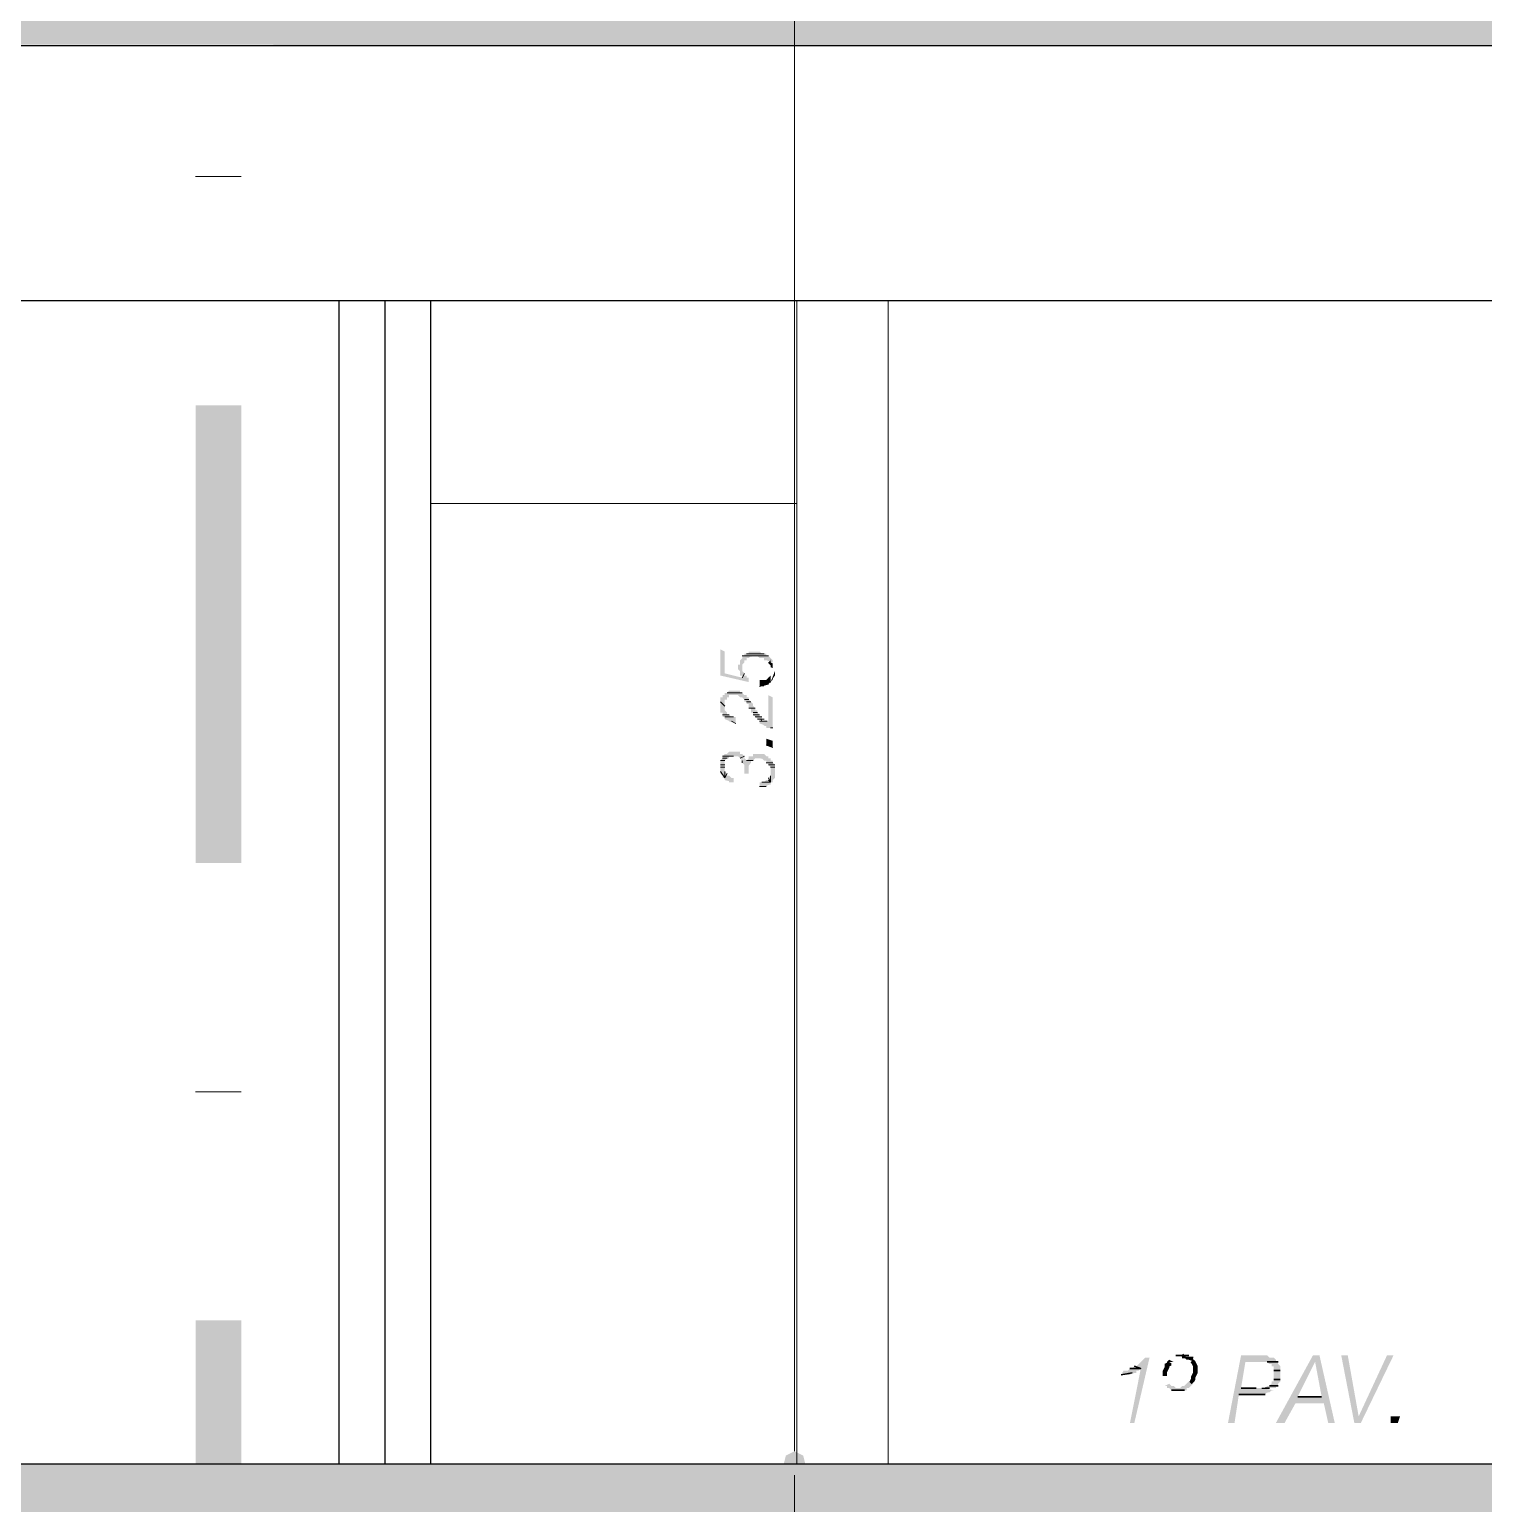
# Model space of a CAD drawing. Header units: millimetres. Extents: x 182 to 575, y -105 to 95.
# Drawn here: x 264.908 to 268.086, y 76.911 to 80.132 of the extents above; entities that cross this region are included whole.
import ezdxf

# ---------------------------------------------------------------- set-up
doc = ezdxf.new("R2010")
doc.units = ezdxf.units.MM
doc.header["$MEASUREMENT"] = 0
doc.layers.add('PDF_Geometry', color=7, linetype='Continuous')
doc.layers.add('PDF_Solid Fills', color=7, linetype='Continuous')

msp = doc.modelspace()

# ---------------------------------------------------------------- hatches: boundary and pattern name
at = {"layer": 'PDF_Solid Fills', "true_color": 0xb9b9b9, "transparency": 33554559}
h = msp.add_hatch(color=9, dxfattribs=at)
h.paths.add_polyline_path([(259.5945, 80.1015), (259.5945, 79.5396), (259.7945, 79.5396), (259.7945, 80.0967)])
h.paths.add_polyline_path([(261.6659, 80.2491), (261.6659, 82.8015), (261.5183, 82.8015), (261.5183, 80.2491), (259.5945, 80.2491), (259.5945, 80.1015), (270.3516, 80.0967), (270.3516, 79.5396), (270.504, 79.5396), (270.504, 80.2491)])
for points in [[(261.6659, 76.9967), (261.6659, 79.5396), (261.5183, 79.5396), (261.5183, 76.9967), (259.5945, 76.9967), (259.5945, 76.2872), (259.7945, 76.2872), (259.7945, 76.8491), (270.3516, 76.8491), (270.3516, 76.2872), (270.504, 76.2872), (270.504, 76.9967)], [(265.2707, 78.311), (265.3707, 78.311), (265.3707, 79.311), (265.2707, 79.311)], [(265.2707, 76.311), (265.3707, 76.311), (265.3707, 77.311), (265.2707, 77.311)]]:
    msp.add_hatch(color=9, dxfattribs=at).paths.add_polyline_path(points)
at = {"layer": 'PDF_Solid Fills', "transparency": 33554559}
h = msp.add_hatch(color=256, dxfattribs=at)
h.paths.add_polyline_path([(266.8402, 79.0351), (266.8627, 79.0351), (266.8402, 79.0351)], flags=0)
h.paths.add_polyline_path([(266.8452, 79.0376), (266.8577, 79.0376), (266.8452, 79.0376)], flags=0)
h.paths.add_polyline_path([(266.8577, 79.0376), (266.8452, 79.0376), (266.8577, 79.0376)], flags=0)
h.paths.add_polyline_path([(266.8502, 79.0376), (266.8527, 79.0376), (266.8502, 79.0376)], flags=0)
h = msp.add_hatch(color=256, dxfattribs=at)
h.paths.add_polyline_path([(266.9102, 79.0351), (266.9327, 79.0351), (266.9102, 79.0351)], flags=0)
h.paths.add_polyline_path([(266.9152, 79.0376), (266.9277, 79.0376), (266.9152, 79.0376)], flags=0)
h.paths.add_polyline_path([(266.9277, 79.0376), (266.9152, 79.0376), (266.9277, 79.0376)], flags=0)
h.paths.add_polyline_path([(266.9202, 79.0376), (266.9227, 79.0376), (266.9202, 79.0376)], flags=0)
h = msp.add_hatch(color=256, dxfattribs=at)
h.paths.add_polyline_path([(266.9302, 79.0276), (266.9377, 79.0276), (266.9302, 79.0276)], flags=0)
h.paths.add_polyline_path([(266.9377, 79.0251), (266.9327, 79.0251), (266.9377, 79.0251)], flags=0)
h.paths.add_polyline_path([(266.9327, 79.0226), (266.9377, 79.0226), (266.9327, 79.0226)], flags=0)
h = msp.add_hatch(color=256, dxfattribs=at)
h.paths.add_polyline_path([(266.9577, 79.0351), (266.9777, 79.0351), (266.9577, 79.0351)], flags=0)
h.paths.add_polyline_path([(266.9777, 79.0351), (266.9577, 79.0351), (266.9777, 79.0351)], flags=0)
h.paths.add_polyline_path([(266.9602, 79.0376), (266.9752, 79.0376), (266.9602, 79.0376)], flags=0)
h.paths.add_polyline_path([(266.9752, 79.0376), (266.9602, 79.0376), (266.9752, 79.0376)], flags=0)
h.paths.add_polyline_path([(266.9727, 79.0376), (266.9652, 79.0376), (266.9727, 79.0376)], flags=0)
h.paths.add_polyline_path([(266.9652, 79.0376), (266.9727, 79.0376), (266.9652, 79.0376)], flags=0)
h = msp.add_hatch(color=256, dxfattribs=at)
h.paths.add_polyline_path([(266.8352, 79.0201), (266.8302, 79.0201), (266.8352, 79.0201)], flags=0)
h.paths.add_polyline_path([(266.8302, 79.0201), (266.8352, 79.0201), (266.8302, 79.0201)], flags=0)
h.paths.add_polyline_path([(266.8277, 79.0126), (266.8327, 79.0126), (266.8277, 79.0126)], flags=0)
h.paths.add_polyline_path([(266.8327, 79.0126), (266.8277, 79.0126), (266.8327, 79.0126)], flags=0)
h.paths.add_polyline_path([(266.8252, 79.0076), (266.8327, 79.0076), (266.8252, 79.0076)], flags=0)
h.paths.add_polyline_path([(266.8327, 79.0051), (266.8252, 79.0051), (266.8327, 79.0051)], flags=0)
h.paths.add_polyline_path([(266.8252, 79.0001), (266.8302, 79.0001), (266.8252, 79.0001)], flags=0)
h.paths.add_polyline_path([(266.8302, 79.0001), (266.8252, 79.0001), (266.8302, 79.0001)], flags=0)
h.paths.add_polyline_path([(266.8252, 78.9976), (266.8302, 78.9976), (266.8252, 78.9976)], flags=0)
h.paths.add_polyline_path([(266.8302, 78.9976), (266.8252, 78.9976), (266.8302, 78.9976)], flags=0)
h.paths.add_polyline_path([(266.8252, 78.9926), (266.8302, 78.9926), (266.8252, 78.9926)], flags=0)
h.paths.add_polyline_path([(266.8327, 78.9901), (266.8252, 78.9901), (266.8327, 78.9901)], flags=0)
h = msp.add_hatch(color=256, dxfattribs=at)
h.paths.add_polyline_path([(266.8627, 79.0151), (266.8677, 79.0151), (266.8627, 79.0151)], flags=0)
h.paths.add_polyline_path([(266.8677, 79.0101), (266.8627, 79.0101), (266.8677, 79.0101)], flags=0)
h.paths.add_polyline_path([(266.8627, 79.0076), (266.8677, 79.0076), (266.8627, 79.0076)], flags=0)
h.paths.add_polyline_path([(266.8677, 79.0051), (266.8627, 79.0051), (266.8677, 79.0051)], flags=0)
h.paths.add_polyline_path([(266.8602, 79.0026), (266.8677, 79.0026), (266.8602, 79.0026)], flags=0)
h.paths.add_polyline_path([(266.8602, 78.9976), (266.8652, 78.9976), (266.8602, 78.9976)], flags=0)
h.paths.add_polyline_path([(266.8652, 78.9951), (266.8602, 78.9951), (266.8652, 78.9951)], flags=0)
h.paths.add_polyline_path([(266.8577, 78.9926), (266.8652, 78.9926), (266.8577, 78.9926)], flags=0)
h.paths.add_polyline_path([(266.8627, 78.9901), (266.8577, 78.9901), (266.8627, 78.9901)], flags=0)
h = msp.add_hatch(color=256, dxfattribs=at)
h.paths.add_polyline_path([(266.9052, 79.0201), (266.9002, 79.0201), (266.9052, 79.0201)], flags=0)
h.paths.add_polyline_path([(266.9002, 79.0201), (266.9052, 79.0201), (266.9002, 79.0201)], flags=0)
h.paths.add_polyline_path([(266.8977, 79.0126), (266.9027, 79.0126), (266.8977, 79.0126)], flags=0)
h.paths.add_polyline_path([(266.9027, 79.0126), (266.8977, 79.0126), (266.9027, 79.0126)], flags=0)
h.paths.add_polyline_path([(266.8952, 79.0076), (266.9027, 79.0076), (266.8952, 79.0076)], flags=0)
h.paths.add_polyline_path([(266.9027, 79.0051), (266.8952, 79.0051), (266.9027, 79.0051)], flags=0)
h.paths.add_polyline_path([(266.8952, 79.0001), (266.9002, 79.0001), (266.8952, 79.0001)], flags=0)
h.paths.add_polyline_path([(266.9002, 79.0001), (266.8952, 79.0001), (266.9002, 79.0001)], flags=0)
h.paths.add_polyline_path([(266.8952, 78.9976), (266.9002, 78.9976), (266.8952, 78.9976)], flags=0)
h.paths.add_polyline_path([(266.9002, 78.9976), (266.8952, 78.9976), (266.9002, 78.9976)], flags=0)
h.paths.add_polyline_path([(266.8952, 78.9926), (266.9002, 78.9926), (266.8952, 78.9926)], flags=0)
h.paths.add_polyline_path([(266.9027, 78.9901), (266.8952, 78.9901), (266.9027, 78.9901)], flags=0)
h = msp.add_hatch(color=256, dxfattribs=at)
h.paths.add_polyline_path([(266.9327, 79.0151), (266.9377, 79.0151), (266.9327, 79.0151)], flags=0)
h.paths.add_polyline_path([(266.9377, 79.0101), (266.9327, 79.0101), (266.9377, 79.0101)], flags=0)
h.paths.add_polyline_path([(266.9327, 79.0076), (266.9377, 79.0076), (266.9327, 79.0076)], flags=0)
h.paths.add_polyline_path([(266.9377, 79.0051), (266.9327, 79.0051), (266.9377, 79.0051)], flags=0)
h.paths.add_polyline_path([(266.9302, 79.0026), (266.9377, 79.0026), (266.9302, 79.0026)], flags=0)
h.paths.add_polyline_path([(266.9302, 78.9976), (266.9352, 78.9976), (266.9302, 78.9976)], flags=0)
h.paths.add_polyline_path([(266.9352, 78.9951), (266.9277, 78.9951), (266.9352, 78.9951)], flags=0)
h.paths.add_polyline_path([(266.9277, 78.9926), (266.9327, 78.9926), (266.9277, 78.9926)], flags=0)
h.paths.add_polyline_path([(266.9327, 78.9901), (266.9277, 78.9901), (266.9327, 78.9901)], flags=0)
h = msp.add_hatch(color=256, dxfattribs=at)
h.paths.add_polyline_path([(266.9527, 79.0201), (266.9452, 79.0201), (266.9527, 79.0201)], flags=0)
h.paths.add_polyline_path([(266.9452, 79.0201), (266.9527, 79.0201), (266.9452, 79.0201)], flags=0)
h.paths.add_polyline_path([(266.9502, 79.0151), (266.9452, 79.0151), (266.9502, 79.0151)], flags=0)
h.paths.add_polyline_path([(266.9502, 79.0126), (266.9427, 79.0126), (266.9502, 79.0126)], flags=0)
h.paths.add_polyline_path([(266.9427, 79.0076), (266.9477, 79.0076), (266.9427, 79.0076)], flags=0)
h.paths.add_polyline_path([(266.9477, 79.0051), (266.9427, 79.0051), (266.9477, 79.0051)], flags=0)
h.paths.add_polyline_path([(266.9427, 79.0001), (266.9477, 79.0001), (266.9427, 79.0001)], flags=0)
h.paths.add_polyline_path([(266.9477, 79.0001), (266.9427, 79.0001), (266.9477, 79.0001)], flags=0)
h.paths.add_polyline_path([(266.9427, 78.9976), (266.9477, 78.9976), (266.9427, 78.9976)], flags=0)
h.paths.add_polyline_path([(266.9477, 78.9976), (266.9427, 78.9976), (266.9477, 78.9976)], flags=0)
h.paths.add_polyline_path([(266.9427, 78.9926), (266.9477, 78.9926), (266.9427, 78.9926)], flags=0)
h.paths.add_polyline_path([(266.9477, 78.9901), (266.9427, 78.9901), (266.9477, 78.9901)], flags=0)
h = msp.add_hatch(color=256, dxfattribs=at)
h.paths.add_polyline_path([(266.9802, 79.0151), (266.9852, 79.0151), (266.9802, 79.0151)], flags=0)
h.paths.add_polyline_path([(266.9852, 79.0101), (266.9802, 79.0101), (266.9852, 79.0101)], flags=0)
h.paths.add_polyline_path([(266.9777, 79.0076), (266.9852, 79.0076), (266.9777, 79.0076)], flags=0)
h.paths.add_polyline_path([(266.9852, 79.0051), (266.9777, 79.0051), (266.9852, 79.0051)], flags=0)
h.paths.add_polyline_path([(266.9777, 79.0026), (266.9827, 79.0026), (266.9777, 79.0026)], flags=0)
h.paths.add_polyline_path([(266.9827, 79.0001), (266.9777, 79.0001), (266.9827, 79.0001)], flags=0)
h.paths.add_polyline_path([(266.9752, 78.9926), (266.9802, 78.9926), (266.9752, 78.9926)], flags=0)
h.paths.add_polyline_path([(266.9802, 78.9901), (266.9727, 78.9901), (266.9802, 78.9901)], flags=0)
h.paths.add_polyline_path([(266.9727, 78.9901), (266.9802, 78.9901), (266.9727, 78.9901)], flags=0)
h.paths.add_polyline_path([(266.9777, 78.9876), (266.9727, 78.9876), (266.9777, 78.9876)], flags=0)
h = msp.add_hatch(color=256, dxfattribs=at)
h.paths.add_polyline_path([(266.8352, 78.9776), (266.8502, 78.9776), (266.8352, 78.9776)], flags=0)
h.paths.add_polyline_path([(266.8402, 78.9751), (266.8452, 78.9751), (266.8402, 78.9751)], flags=0)
h.paths.add_polyline_path([(266.8452, 78.9751), (266.8402, 78.9751), (266.8452, 78.9751)], flags=0)
h = msp.add_hatch(color=256, dxfattribs=at)
h.paths.add_polyline_path([(266.9052, 78.9776), (266.9202, 78.9776), (266.9052, 78.9776)], flags=0)
h.paths.add_polyline_path([(266.9102, 78.9751), (266.9152, 78.9751), (266.9102, 78.9751)], flags=0)
h.paths.add_polyline_path([(266.9152, 78.9751), (266.9102, 78.9751), (266.9152, 78.9751)], flags=0)
h = msp.add_hatch(color=256, dxfattribs=at)
h.paths.add_polyline_path([(266.9502, 78.9851), (266.9452, 78.9851), (266.9502, 78.9851)], flags=0)
h.paths.add_polyline_path([(266.9452, 78.9826), (266.9527, 78.9826), (266.9452, 78.9826)], flags=0)
h.paths.add_polyline_path([(266.9527, 78.9826), (266.9452, 78.9826), (266.9527, 78.9826)], flags=0)
for points in [[(266.4831, 78.7615), (266.4945, 78.7634), (266.4992, 78.7634), (266.504, 78.7586), (266.5135, 78.7586), (266.5135, 78.7539), (266.5183, 78.7539), (266.5326, 78.7491), (266.5326, 78.7539), (266.5278, 78.7586), (266.5231, 78.7634), (266.5183, 78.7634), (266.5183, 78.7681), (266.5088, 78.7681), (266.504, 78.7729), (266.4802, 78.7729), (266.4802, 78.7681), (266.4707, 78.7681), (266.4707, 78.7634), (266.4659, 78.7634), (266.4659, 78.7586), (266.4612, 78.7539), (266.4612, 78.7443), (266.4564, 78.7443), (266.4564, 78.7348), (266.4612, 78.7301), (266.4612, 78.7205), (266.4659, 78.7205), (266.4659, 78.7158), (266.4278, 78.7253), (266.4278, 78.7729), (266.4183, 78.7777), (266.4183, 78.7205), (266.4802, 78.7062), (266.4802, 78.7158), (266.4754, 78.7158), (266.4754, 78.7205), (266.4707, 78.7205), (266.4707, 78.7253), (266.4659, 78.7301), (266.4659, 78.7443), (266.4707, 78.7491), (266.4707, 78.7539), (266.4754, 78.7539), (266.4754, 78.7586), (266.4802, 78.7586)], [(266.4516, 78.6158), (266.4516, 78.6301), (266.4421, 78.6301), (266.4373, 78.6348), (266.4326, 78.6348), (266.4326, 78.6396), (266.4278, 78.6443), (266.4278, 78.6681), (266.4326, 78.6681), (266.4326, 78.6729), (266.4373, 78.6729), (266.4373, 78.6777), (266.4564, 78.6777), (266.4612, 78.6729), (266.4659, 78.6729), (266.4707, 78.6681), (266.4707, 78.6634), (266.4754, 78.6634), (266.4754, 78.6586), (266.4802, 78.6586), (266.4802, 78.6491), (266.485, 78.6491), (266.485, 78.6396), (266.4897, 78.6396), (266.4897, 78.6348), (266.4992, 78.6253), (266.5088, 78.6253), (266.5088, 78.6301), (266.504, 78.6301), (266.504, 78.6348), (266.4992, 78.6396), (266.4992, 78.6443), (266.4945, 78.6443), (266.4945, 78.6491), (266.4897, 78.6539), (266.4897, 78.6586), (266.485, 78.6634), (266.4802, 78.6681), (266.4802, 78.6729), (266.4754, 78.6729), (266.4754, 78.6777), (266.4707, 78.6777), (266.4659, 78.6824), (266.4612, 78.6824), (266.4612, 78.6872), (266.4373, 78.6872), (266.4326, 78.6824), (266.4278, 78.6824), (266.4278, 78.6777), (266.4231, 78.6777), (266.4231, 78.6729), (266.4183, 78.6729), (266.4183, 78.6396), (266.4231, 78.6396), (266.4231, 78.6301), (266.4278, 78.6301), (266.4278, 78.6253), (266.4358, 78.6221), (266.4373, 78.6205)], [(266.5112, 78.6134), (266.5135, 78.611), (266.5183, 78.6098), (266.5183, 78.6062), (266.5326, 78.6062), (266.5326, 78.6729), (266.5231, 78.6777), (266.5231, 78.6205), (266.504, 78.6205), (266.504, 78.6158)], [(266.5183, 78.5681), (266.5326, 78.5634), (266.5326, 78.5777), (266.5183, 78.5824)], [(267.2945, 77.192), (267.3135, 77.192), (267.3167, 77.1951), (267.3278, 77.1967), (267.3278, 77.2015), (267.3326, 77.2015), (267.3373, 77.2062), (267.3135, 77.0872), (267.3231, 77.0872), (267.3564, 77.2301), (267.3469, 77.2301), (267.3421, 77.2253), (267.3373, 77.2205), (267.3326, 77.2158), (267.3278, 77.211), (267.3231, 77.211), (267.3183, 77.2062), (267.3135, 77.2062), (267.3088, 77.2015), (267.2993, 77.2015)], [(267.4088, 77.2205), (267.3993, 77.2253), (267.3945, 77.2205), (267.3945, 77.2158), (267.404, 77.2205)], [(267.4516, 77.2301), (267.4326, 77.2301), (267.4373, 77.2253), (267.4421, 77.2253), (267.4564, 77.2205), (267.4516, 77.2253)], [(267.8754, 77.2348), (267.8135, 77.1015), (267.7897, 77.2348), (267.7754, 77.2348), (267.804, 77.0872), (267.8183, 77.0872), (267.8897, 77.2348)], [(267.404, 77.1586), (267.4373, 77.1586), (267.4373, 77.1634), (267.4421, 77.1634), (267.4469, 77.1681), (267.4516, 77.1729), (267.4421, 77.1777), (267.4373, 77.1729), (267.4326, 77.1681), (267.4278, 77.1681), (267.4231, 77.1634), (267.4135, 77.1634), (267.4088, 77.1681), (267.404, 77.1681), (267.3993, 77.1729), (267.3897, 77.1681), (267.3945, 77.1681), (267.3945, 77.1634), (267.3993, 77.1634)], [(267.885, 77.1015), (267.885, 77.0872), (267.8993, 77.0872), (267.904, 77.1015)], [(266.5612, 76.9824), (266.5802, 76.9729), (266.5993, 76.9824), (266.604, 76.9967), (266.5993, 77.0158), (266.5802, 77.0253), (266.5612, 77.0158), (266.5564, 76.9967)]]:
    msp.add_hatch(color=256, dxfattribs=at).paths.add_polyline_path(points)
h = msp.add_hatch(color=256, dxfattribs=at)
h.paths.add_polyline_path([(266.4612, 78.7301), (266.4612, 78.7491), (266.4612, 78.7301)], flags=0)
h.paths.add_polyline_path([(266.4612, 78.7539), (266.4612, 78.7253), (266.4612, 78.7539)], flags=0)
h.paths.add_polyline_path([(266.4659, 78.7586), (266.4659, 78.7205), (266.4659, 78.7586)], flags=0)
h = msp.add_hatch(color=256, dxfattribs=at)
h.paths.add_polyline_path([(266.5278, 78.7062), (266.5326, 78.711), (266.5326, 78.7134), (266.5373, 78.7205), (266.5373, 78.7301)])
h.paths.add_polyline_path([(266.504, 78.6967), (266.5135, 78.6967), (266.5135, 78.6991), (266.5231, 78.7015), (266.5278, 78.7062), (266.5278, 78.7205), (266.5231, 78.7158), (266.5183, 78.711), (266.504, 78.711)])
h = msp.add_hatch(color=256, dxfattribs=at)
h.paths.add_polyline_path([(266.4469, 78.4872), (266.4469, 78.4967), (266.4421, 78.4967), (266.4373, 78.5015), (266.4326, 78.5015), (266.4326, 78.5062), (266.4278, 78.511), (266.4278, 78.5348), (266.4326, 78.5396), (266.4373, 78.5396), (266.4373, 78.5431), (266.4421, 78.5443), (266.4564, 78.5443), (266.4612, 78.5396), (266.4659, 78.5348), (266.4707, 78.5443), (266.4659, 78.5491), (266.4612, 78.5491), (266.4612, 78.5539), (266.4373, 78.5539), (266.4326, 78.5491), (266.4278, 78.5491), (266.4231, 78.5443), (266.4231, 78.5396), (266.4183, 78.5348), (266.4183, 78.5062), (266.4231, 78.5015), (266.4231, 78.4967), (266.4278, 78.4967), (266.4278, 78.492), (266.4373, 78.4896), (266.4373, 78.4872)])
h.paths.add_polyline_path([(266.4707, 78.5253), (266.4707, 78.5062), (266.4802, 78.5062), (266.4802, 78.5237), (266.485, 78.5301), (266.485, 78.5348), (266.4897, 78.5348), (266.4945, 78.5396), (266.504, 78.5396), (266.51, 78.5384), (266.5135, 78.5348), (266.5183, 78.5348), (266.5183, 78.5301), (266.5231, 78.5301), (266.5231, 78.5253), (266.5278, 78.5205), (266.5278, 78.5015), (266.5231, 78.4967), (266.5231, 78.492), (266.5183, 78.492), (266.5135, 78.4872), (266.504, 78.4872), (266.504, 78.4777), (266.5183, 78.4777), (266.5219, 78.4812), (266.5278, 78.4824), (266.5278, 78.4872), (266.5326, 78.4872), (266.5326, 78.492), (266.5373, 78.4967), (266.5373, 78.5253), (266.5326, 78.5301), (266.5326, 78.5348), (266.5278, 78.5348), (266.5278, 78.5396), (266.5231, 78.5396), (266.5231, 78.5443), (266.5183, 78.5443), (266.5135, 78.5491), (266.4897, 78.5491), (266.4897, 78.5443), (266.4802, 78.5443), (266.4802, 78.5396), (266.4754, 78.5348), (266.4707, 78.5396), (266.4707, 78.5443), (266.4659, 78.5301)])
h = msp.add_hatch(color=256, dxfattribs=at)
h.paths.add_polyline_path([(266.7252, 77.9776), (266.7227, 77.9776), (266.7252, 77.9776)], flags=0)
h.paths.add_polyline_path([(266.7227, 77.9776), (266.7252, 77.9776), (266.7227, 77.9776)], flags=0)
h.paths.add_polyline_path([(266.7252, 77.9776), (266.7227, 77.9776), (266.7252, 77.9776)], flags=0)
h.paths.add_polyline_path([(266.7227, 77.9776), (266.7252, 77.9776), (266.7227, 77.9776)], flags=0)
h.paths.add_polyline_path([(266.7252, 77.9751), (266.7227, 77.9751), (266.7252, 77.9751)], flags=0)
h.paths.add_polyline_path([(266.7227, 77.9751), (266.7252, 77.9751), (266.7227, 77.9751)], flags=0)
h.paths.add_polyline_path([(266.7252, 77.9751), (266.7227, 77.9751), (266.7252, 77.9751)], flags=0)
h.paths.add_polyline_path([(266.7227, 77.9751), (266.7252, 77.9751), (266.7227, 77.9751)], flags=0)
h.paths.add_polyline_path([(266.7252, 77.9751), (266.7227, 77.9751), (266.7252, 77.9751)], flags=0)
h.paths.add_polyline_path([(266.7227, 77.9751), (266.7252, 77.9751), (266.7227, 77.9751)], flags=0)
h.paths.add_polyline_path([(266.7252, 77.9726), (266.7227, 77.9726), (266.7252, 77.9726)], flags=0)
h.paths.add_polyline_path([(266.7227, 77.9726), (266.7252, 77.9726), (266.7227, 77.9726)], flags=0)
h.paths.add_polyline_path([(266.7252, 77.9726), (266.7227, 77.9726), (266.7252, 77.9726)], flags=0)
h = msp.add_hatch(color=256, dxfattribs=at)
h.paths.add_polyline_path([(266.7277, 77.9826), (266.7302, 77.9826), (266.7277, 77.9826)], flags=0)
h.paths.add_polyline_path([(266.7302, 77.9826), (266.7277, 77.9826), (266.7302, 77.9826)], flags=0)
h.paths.add_polyline_path([(266.7277, 77.9826), (266.7302, 77.9826), (266.7277, 77.9826)], flags=0)
h.paths.add_polyline_path([(266.7302, 77.9826), (266.7277, 77.9826), (266.7302, 77.9826)], flags=0)
h.paths.add_polyline_path([(266.7252, 77.9801), (266.7327, 77.9801), (266.7252, 77.9801)], flags=0)
h.paths.add_polyline_path([(266.7327, 77.9801), (266.7252, 77.9801), (266.7327, 77.9801)], flags=0)
h.paths.add_polyline_path([(266.7252, 77.9801), (266.7327, 77.9801), (266.7252, 77.9801)], flags=0)
h.paths.add_polyline_path([(266.7327, 77.9801), (266.7252, 77.9801), (266.7327, 77.9801)], flags=0)
h = msp.add_hatch(color=256, dxfattribs=at)
h.paths.add_polyline_path([(266.7277, 77.9726), (266.7252, 77.9726), (266.7277, 77.9726)], flags=0)
h.paths.add_polyline_path([(266.7252, 77.9726), (266.7277, 77.9726), (266.7252, 77.9726)], flags=0)
h.paths.add_polyline_path([(266.7277, 77.9726), (266.7252, 77.9726), (266.7277, 77.9726)], flags=0)
h = msp.add_hatch(color=256, dxfattribs=at)
h.paths.add_polyline_path([(266.7252, 77.9701), (266.7327, 77.9701), (266.7252, 77.9701)], flags=0)
h.paths.add_polyline_path([(266.7327, 77.9701), (266.7252, 77.9701), (266.7327, 77.9701)], flags=0)
h.paths.add_polyline_path([(266.7252, 77.9701), (266.7327, 77.9701), (266.7252, 77.9701)], flags=0)
h = msp.add_hatch(color=256, dxfattribs=at)
h.paths.add_polyline_path([(266.7302, 77.9726), (266.7327, 77.9726), (266.7302, 77.9726)], flags=0)
h.paths.add_polyline_path([(266.7327, 77.9726), (266.7302, 77.9726), (266.7327, 77.9726)], flags=0)
h.paths.add_polyline_path([(266.7327, 77.9726), (266.7327, 77.9726), (266.7327, 77.9726)], flags=0)
h.paths.add_polyline_path([(266.7327, 77.9726), (266.7352, 77.9726), (266.7327, 77.9726)], flags=0)
h.paths.add_polyline_path([(266.7352, 77.9726), (266.7327, 77.9726), (266.7352, 77.9726)], flags=0)
h.paths.add_polyline_path([(266.7327, 77.9751), (266.7352, 77.9751), (266.7327, 77.9751)], flags=0)
h.paths.add_polyline_path([(266.7352, 77.9751), (266.7327, 77.9751), (266.7352, 77.9751)], flags=0)
h.paths.add_polyline_path([(266.7327, 77.9751), (266.7352, 77.9751), (266.7327, 77.9751)], flags=0)
h = msp.add_hatch(color=256, dxfattribs=at)
h.paths.add_polyline_path([(266.7327, 77.9776), (266.7352, 77.9776), (266.7327, 77.9776)], flags=0)
h.paths.add_polyline_path([(266.7352, 77.9776), (266.7327, 77.9776), (266.7352, 77.9776)], flags=0)
h.paths.add_polyline_path([(266.7327, 77.9776), (266.7352, 77.9776), (266.7327, 77.9776)], flags=0)
h.paths.add_polyline_path([(266.7352, 77.9776), (266.7327, 77.9776), (266.7352, 77.9776)], flags=0)
h.paths.add_polyline_path([(266.7327, 77.9776), (266.7352, 77.9776), (266.7327, 77.9776)], flags=0)
h = msp.add_hatch(color=256, dxfattribs=at)
h.paths.add_polyline_path([(266.7402, 77.9651), (266.7377, 77.9651), (266.7402, 77.9651)], flags=0)
h.paths.add_polyline_path([(266.7377, 77.9651), (266.7402, 77.9651), (266.7377, 77.9651)], flags=0)
h.paths.add_polyline_path([(266.7402, 77.9651), (266.7377, 77.9651), (266.7402, 77.9651)], flags=0)
h.paths.add_polyline_path([(266.7377, 77.9651), (266.7402, 77.9651), (266.7377, 77.9651)], flags=0)
h.paths.add_polyline_path([(266.7402, 77.9651), (266.7377, 77.9651), (266.7402, 77.9651)], flags=0)
h = msp.add_hatch(color=256, dxfattribs=at)
h.paths.add_polyline_path([(266.7377, 77.9626), (266.7402, 77.9626), (266.7377, 77.9626)], flags=0)
h.paths.add_polyline_path([(266.7402, 77.9626), (266.7377, 77.9626), (266.7402, 77.9626)], flags=0)
h.paths.add_polyline_path([(266.7377, 77.9601), (266.7402, 77.9601), (266.7377, 77.9601)], flags=0)
h.paths.add_polyline_path([(266.7402, 77.9601), (266.7377, 77.9601), (266.7402, 77.9601)], flags=0)
h = msp.add_hatch(color=256, dxfattribs=at)
h.paths.add_polyline_path([(266.7427, 77.9701), (266.7452, 77.9701), (266.7427, 77.9701)], flags=0)
h.paths.add_polyline_path([(266.7452, 77.9701), (266.7427, 77.9701), (266.7452, 77.9701)], flags=0)
h.paths.add_polyline_path([(266.7427, 77.9701), (266.7452, 77.9701), (266.7427, 77.9701)], flags=0)
h.paths.add_polyline_path([(266.7452, 77.9676), (266.7402, 77.9676), (266.7452, 77.9676)], flags=0)
h.paths.add_polyline_path([(266.7402, 77.9676), (266.7452, 77.9676), (266.7402, 77.9676)], flags=0)
h.paths.add_polyline_path([(266.7402, 77.9676), (266.7477, 77.9676), (266.7402, 77.9676)], flags=0)
h.paths.add_polyline_path([(266.7477, 77.9676), (266.7402, 77.9676), (266.7477, 77.9676)], flags=0)
h = msp.add_hatch(color=256, dxfattribs=at)
h.paths.add_polyline_path([(266.7477, 77.9651), (266.7502, 77.9651), (266.7477, 77.9651)], flags=0)
h.paths.add_polyline_path([(266.7502, 77.9651), (266.7477, 77.9651), (266.7502, 77.9651)], flags=0)
h.paths.add_polyline_path([(266.7477, 77.9651), (266.7502, 77.9651), (266.7477, 77.9651)], flags=0)
h.paths.add_polyline_path([(266.7502, 77.9651), (266.7477, 77.9651), (266.7502, 77.9651)], flags=0)
h.paths.add_polyline_path([(266.7477, 77.9651), (266.7502, 77.9651), (266.7477, 77.9651)], flags=0)
h = msp.add_hatch(color=256, dxfattribs=at)
h.paths.add_polyline_path([(266.7477, 77.9626), (266.7502, 77.9626), (266.7477, 77.9626)], flags=0)
h.paths.add_polyline_path([(266.7502, 77.9626), (266.7477, 77.9626), (266.7502, 77.9626)], flags=0)
h.paths.add_polyline_path([(266.7477, 77.9626), (266.7502, 77.9626), (266.7477, 77.9626)], flags=0)
h = msp.add_hatch(color=256, dxfattribs=at)
h.paths.add_polyline_path([(266.7402, 77.9576), (266.7477, 77.9576), (266.7402, 77.9576)], flags=0)
h.paths.add_polyline_path([(266.7477, 77.9576), (266.7402, 77.9576), (266.7477, 77.9576)], flags=0)
h.paths.add_polyline_path([(266.7402, 77.9576), (266.7477, 77.9576), (266.7402, 77.9576)], flags=0)
h.paths.add_polyline_path([(266.7477, 77.9576), (266.7402, 77.9576), (266.7477, 77.9576)], flags=0)
h.paths.add_polyline_path([(266.7402, 77.9576), (266.7477, 77.9576), (266.7402, 77.9576)], flags=0)
h = msp.add_hatch(color=256, dxfattribs=at)
h.paths.add_polyline_path([(265.2577, 77.7401), (265.2427, 77.7401), (265.2577, 77.7401)], flags=0)
h.paths.add_polyline_path([(265.2427, 77.7401), (265.2577, 77.7401), (265.2427, 77.7401)], flags=0)
h.paths.add_polyline_path([(265.2577, 77.7401), (265.2427, 77.7401), (265.2577, 77.7401)], flags=0)
h.paths.add_polyline_path([(265.2427, 77.7401), (265.2577, 77.7401), (265.2427, 77.7401)], flags=0)
h = msp.add_hatch(color=256, dxfattribs=at)
h.paths.add_polyline_path([(265.2452, 77.7101), (265.2427, 77.7101), (265.2452, 77.7101)], flags=0)
h.paths.add_polyline_path([(265.2427, 77.7101), (265.2452, 77.7101), (265.2427, 77.7101)], flags=0)
h.paths.add_polyline_path([(265.2452, 77.7101), (265.2427, 77.7101), (265.2452, 77.7101)], flags=0)
h = msp.add_hatch(color=256, dxfattribs=at)
h.paths.add_polyline_path([(265.2452, 77.7276), (265.2527, 77.7276), (265.2452, 77.7276)], flags=0)
h.paths.add_polyline_path([(265.2527, 77.7276), (265.2452, 77.7276), (265.2527, 77.7276)], flags=0)
h.paths.add_polyline_path([(265.2452, 77.7276), (265.2527, 77.7276), (265.2452, 77.7276)], flags=0)
h.paths.add_polyline_path([(265.2527, 77.7276), (265.2452, 77.7276), (265.2527, 77.7276)], flags=0)
h = msp.add_hatch(color=256, dxfattribs=at)
h.paths.add_polyline_path([(265.2502, 77.7076), (265.2452, 77.7076), (265.2502, 77.7076)], flags=0)
h.paths.add_polyline_path([(265.2452, 77.7076), (265.2502, 77.7076), (265.2452, 77.7076)], flags=0)
h.paths.add_polyline_path([(265.2502, 77.7076), (265.2452, 77.7076), (265.2502, 77.7076)], flags=0)
h = msp.add_hatch(color=256, dxfattribs=at)
h.paths.add_polyline_path([(265.2477, 77.7251), (265.2652, 77.7251), (265.2477, 77.7251)], flags=0)
h.paths.add_polyline_path([(265.2652, 77.7251), (265.2477, 77.7251), (265.2652, 77.7251)], flags=0)
h.paths.add_polyline_path([(265.2477, 77.7251), (265.2652, 77.7251), (265.2477, 77.7251)], flags=0)
h = msp.add_hatch(color=256, dxfattribs=at)
h.paths.add_polyline_path([(265.2527, 77.7251), (265.2627, 77.7251), (265.2527, 77.7251)], flags=0)
h.paths.add_polyline_path([(265.2527, 77.7251), (265.2602, 77.7251), (265.2527, 77.7251)], flags=0)
h.paths.add_polyline_path([(265.2602, 77.7251), (265.2527, 77.7251), (265.2602, 77.7251)], flags=0)
h.paths.add_polyline_path([(265.2527, 77.7251), (265.2602, 77.7251), (265.2527, 77.7251)], flags=0)
h.paths.add_polyline_path([(265.2602, 77.7251), (265.2527, 77.7251), (265.2602, 77.7251)], flags=0)
h = msp.add_hatch(color=256, dxfattribs=at)
h.paths.add_polyline_path([(265.2627, 77.7201), (265.2527, 77.7201), (265.2627, 77.7201)], flags=0)
h.paths.add_polyline_path([(265.2527, 77.7201), (265.2627, 77.7201), (265.2527, 77.7201)], flags=0)
h.paths.add_polyline_path([(265.2627, 77.7201), (265.2527, 77.7201), (265.2627, 77.7201)], flags=0)
h.paths.add_polyline_path([(265.2527, 77.7201), (265.2627, 77.7201), (265.2527, 77.7201)], flags=0)
h = msp.add_hatch(color=256, dxfattribs=at)
h.paths.add_polyline_path([(265.2552, 77.7226), (265.2602, 77.7226), (265.2552, 77.7226)], flags=0)
h.paths.add_polyline_path([(265.2577, 77.7226), (265.2577, 77.7226), (265.2577, 77.7226)], flags=0)
h.paths.add_polyline_path([(265.2577, 77.7226), (265.2577, 77.7226), (265.2577, 77.7226)], flags=0)
h = msp.add_hatch(color=256, dxfattribs=at)
h.paths.add_polyline_path([(265.2577, 77.7201), (265.2577, 77.7201), (265.2577, 77.7201)], flags=0)
h.paths.add_polyline_path([(265.2577, 77.7201), (265.2552, 77.7201), (265.2577, 77.7201)], flags=0)
h.paths.add_polyline_path([(265.2552, 77.7201), (265.2577, 77.7201), (265.2552, 77.7201)], flags=0)
h.paths.add_polyline_path([(265.2552, 77.7201), (265.2602, 77.7201), (265.2552, 77.7201)], flags=0)
h.paths.add_polyline_path([(265.2602, 77.7201), (265.2552, 77.7201), (265.2602, 77.7201)], flags=0)
h = msp.add_hatch(color=256, dxfattribs=at)
h.paths.add_polyline_path([(265.2552, 77.7051), (265.2602, 77.7051), (265.2552, 77.7051)], flags=0)
h.paths.add_polyline_path([(265.2577, 77.7051), (265.2577, 77.7051), (265.2577, 77.7051)], flags=0)
h.paths.add_polyline_path([(265.2577, 77.7051), (265.2577, 77.7051), (265.2577, 77.7051)], flags=0)
h = msp.add_hatch(color=256, dxfattribs=at)
h.paths.add_polyline_path([(265.2652, 77.7301), (265.2677, 77.7301), (265.2652, 77.7301)], flags=0)
h.paths.add_polyline_path([(265.2677, 77.7301), (265.2652, 77.7301), (265.2677, 77.7301)], flags=0)
h.paths.add_polyline_path([(265.2652, 77.7301), (265.2677, 77.7301), (265.2652, 77.7301)], flags=0)
h = msp.add_hatch(color=256, dxfattribs=at)
h.paths.add_polyline_path([(267.7326, 77.1443), (267.6802, 77.1443), (267.7183, 77.2205)])
h.paths.add_polyline_path([(267.7612, 77.0872), (267.7278, 77.2348), (267.7135, 77.2348), (267.6326, 77.0872), (267.6516, 77.0872), (267.6754, 77.1301), (267.7373, 77.1301), (267.7469, 77.0872)], flags=0)
h.paths.add_polyline_path([(267.5516, 77.1491), (267.6088, 77.1491), (267.6132, 77.1535), (267.6183, 77.1539), (267.6224, 77.1579), (267.6278, 77.1586), (267.5993, 77.1634), (267.5564, 77.1634), (267.5659, 77.2205), (267.6135, 77.2205), (267.6183, 77.2158), (267.6231, 77.2158), (267.6231, 77.211), (267.6278, 77.211), (267.6278, 77.1777), (267.6231, 77.1777), (267.6231, 77.1729), (267.6183, 77.1681), (267.6135, 77.1681), (267.6088, 77.1634), (267.6326, 77.1634), (267.6326, 77.1681), (267.6373, 77.1681), (267.6373, 77.1729), (267.6421, 77.1777), (267.6421, 77.211), (267.6373, 77.2158), (267.6373, 77.2205), (267.6326, 77.2205), (267.6326, 77.2253), (267.6278, 77.2301), (267.6183, 77.2301), (267.6135, 77.2348), (267.5564, 77.2348), (267.5278, 77.0872), (267.5421, 77.0872)])
h = msp.add_hatch(color=256, dxfattribs=at)
h.paths.add_polyline_path([(267.4373, 77.1729), (267.4516, 77.1729), (267.4373, 77.1729)], flags=0)
h.paths.add_polyline_path([(267.4469, 77.1681), (267.4326, 77.1681), (267.4469, 77.1681)], flags=0)
h.paths.add_polyline_path([(267.4278, 77.1681), (267.4421, 77.1634), (267.4278, 77.1681)], flags=0)

# ---------------------------------------------------------------- linework, layer by layer
at = {"layer": 'PDF_Geometry', "lineweight": 13}
for points in [[(266.5802, 77.0253), (266.5802, 77.0491), (266.5802, 80.1967), (266.5802, 80.2253)], [(266.585, 79.5396), (266.585, 76.9967), (266.585, 79.5396)], [(266.785, 76.9967), (266.785, 79.5396)], [(266.585, 79.0967), (265.785, 79.0967)], [(266.5135, 78.7681), (266.4754, 78.7681), (266.5135, 78.7681)], [(266.4659, 78.7634), (266.5231, 78.7634), (266.4659, 78.7634)], [(266.5231, 78.7158), (266.5278, 78.7062), (266.5231, 78.7158)], [(266.4659, 78.6824), (266.4326, 78.6824), (266.4659, 78.6824)], [(266.4707, 78.6681), (266.4802, 78.6681), (266.4707, 78.6681)], [(266.485, 78.6634), (266.4754, 78.6634), (266.485, 78.6634)], [(266.4945, 78.6491), (266.4802, 78.6491), (266.4945, 78.6491)], [(266.4897, 78.6396), (266.4992, 78.6396), (266.4897, 78.6396)], [(266.4373, 78.6348), (266.4231, 78.6348), (266.4373, 78.6348)], [(266.4278, 78.6301), (266.4469, 78.6301), (266.4278, 78.6301)], [(266.504, 78.6348), (266.4897, 78.6348), (266.504, 78.6348)], [(266.4945, 78.6301), (266.5088, 78.6301), (266.4945, 78.6301)], [(266.4992, 78.6253), (266.5135, 78.6253), (266.4992, 78.6253)], [(266.504, 78.6205), (266.5183, 78.6205), (266.504, 78.6205)], [(266.5207, 78.6205), (266.5088, 78.6205), (266.5064, 78.6253), (266.5088, 78.6253)], [(266.4469, 78.5443), (266.4231, 78.5443), (266.4469, 78.5443)], [(266.4231, 78.5443), (266.4469, 78.5443), (266.4231, 78.5443)], [(266.4231, 78.5396), (266.4326, 78.5396), (266.4231, 78.5396)], [(266.4326, 78.5396), (266.4231, 78.5396), (266.4326, 78.5396)], [(266.4612, 78.5396), (266.4707, 78.5443), (266.4612, 78.5396)], [(266.5326, 78.5634), (266.5183, 78.5681), (266.5326, 78.5634)], [(266.4183, 78.5348), (266.4278, 78.5348), (266.4183, 78.5348)], [(266.4278, 78.5348), (266.4183, 78.5348), (266.4278, 78.5348)], [(266.4278, 78.5253), (266.4183, 78.5253), (266.4278, 78.5253)], [(266.4183, 78.5205), (266.4278, 78.5205), (266.4183, 78.5205)], [(266.4659, 78.5348), (266.4659, 78.5348), (266.4659, 78.5301)], [(266.5231, 78.5253), (266.5373, 78.5253), (266.5231, 78.5253)], [(266.5373, 78.5205), (266.5278, 78.5205), (266.5373, 78.5205)], [(266.5278, 78.4872), (266.5088, 78.4872), (266.5278, 78.4872)], [(266.5088, 78.4872), (266.5278, 78.4872), (266.5088, 78.4872)], [(266.5802, 73.7729), (266.5802, 73.7967), (266.5802, 76.9491), (266.5802, 76.9729)]]:
    msp.add_lwpolyline(points, dxfattribs=at)
at = {"layer": 'PDF_Geometry', "lineweight": 25}
for points in [[(270.3516, 80.0967), (259.7945, 80.0967), (259.7945, 79.5396)], [(270.504, 79.5396), (259.5945, 79.5396)], [(270.504, 76.9967), (261.6659, 76.9967), (261.6659, 79.5396)], [(265.585, 76.9967), (265.585, 79.5396)], [(265.685, 76.9967), (265.685, 79.5396)], [(265.785, 76.9967), (265.785, 79.5396)], [(267.3993, 77.2253), (267.3993, 77.2253), (267.3993, 77.2253)], [(267.4421, 77.2348), (267.4135, 77.2348), (267.4421, 77.2348)], [(267.4302, 77.2372), (267.4278, 77.2348), (267.4278, 77.2348), (267.4278, 77.2348), (267.4278, 77.2324), (267.4492, 77.2301)], [(267.4516, 77.2301), (267.4278, 77.2301), (267.4516, 77.2301)], [(267.4278, 77.2301), (267.4516, 77.2301), (267.4278, 77.2301)], [(267.6135, 77.2205), (267.6373, 77.2205), (267.6135, 77.2205)], [(267.3135, 77.2062), (267.3373, 77.2062), (267.3135, 77.2062)], [(267.6421, 77.2015), (267.6278, 77.2015), (267.6421, 77.2015)], [(267.404, 77.1586), (267.4326, 77.1586), (267.404, 77.1586)], [(267.5564, 77.1634), (267.5897, 77.1634), (267.5564, 77.1634)], [(267.6016, 77.1634), (267.6183, 77.1634), (267.6088, 77.1634)], [(267.6183, 77.1681), (267.6373, 77.1681), (267.6183, 77.1681)], [(267.6421, 77.1824), (267.6278, 77.1824), (267.6421, 77.1824)], [(267.6802, 77.1443), (267.7326, 77.1443), (267.6802, 77.1443)], [(267.885, 77.0872), (267.885, 77.1015), (267.885, 77.0872)]]:
    msp.add_lwpolyline(points, dxfattribs=at)
at = {"layer": 'PDF_Geometry', "color": 9, "lineweight": 0, "true_color": 0xb9b9b9}
for points in [[(265.2707, 79.811), (265.3707, 79.811)], [(265.2707, 77.811), (265.3707, 77.811)]]:
    msp.add_lwpolyline(points, dxfattribs=at)
at = {"layer": 'PDF_Geometry', "lineweight": 13}
msp.add_lwpolyline([(266.5254, 78.7515, 0.00952, 0.00952, 0), (266.5278, 78.7491, 0, 0, 0), (266.5278, 78.7443, 0.00952, 0.00952, 0), (266.5326, 78.742, 0, 0, 0), (266.5326, 78.7372, 0, 0, 0), (266.5326, 78.7324, 0, 0, 0), (266.5326, 78.7181, 0, 0, 0)], format="xyseb", dxfattribs=at)
for points in [[(266.4707, 78.7253), (266.4659, 78.7158), (266.4707, 78.7253)], [(266.5278, 78.7062), (266.504, 78.6967), (266.5278, 78.7062)], [(266.5231, 78.7015), (266.504, 78.6967), (266.5231, 78.7015)], [(266.4183, 78.6634), (266.4278, 78.6539), (266.4183, 78.6634)], [(266.4421, 78.6205), (266.4516, 78.6158), (266.4421, 78.6205)], [(266.5278, 78.6062), (266.5326, 78.6062), (266.5278, 78.6062)], [(266.4183, 78.511), (266.4278, 78.4967), (266.4183, 78.511)], [(266.4278, 78.511), (266.4278, 78.4967), (266.4278, 78.511)], [(266.485, 78.5348), (266.4754, 78.5348), (266.485, 78.5348)], [(266.4754, 78.5348), (266.4897, 78.5348), (266.4754, 78.5348)], [(266.5326, 78.5301), (266.5183, 78.5301), (266.5326, 78.5301)], [(266.4326, 78.5062), (266.4278, 78.4967), (266.4326, 78.5062)], [(266.5135, 78.4777), (266.504, 78.4777), (266.5135, 78.4777)], [(266.5183, 78.4777), (266.504, 78.4777), (266.5183, 78.4777)], [(266.5231, 78.4967), (266.5278, 78.4872), (266.5231, 78.4967)], [(266.5231, 78.492), (266.5278, 78.4872), (266.5231, 78.492)], [(266.5278, 78.5015), (266.5278, 78.4872), (266.5278, 78.5015)], [(266.6707, 76.9967), (265.704, 76.9967)]]:
    msp.add_lwpolyline(points, close=True, dxfattribs=at)
at = {"layer": 'PDF_Geometry', "lineweight": 25}
msp.add_lwpolyline([(267.3993, 77.2181, 0.00952, 0.00952, 0), (267.3993, 77.2158, 0.00952, 0.00952, 0), (267.3945, 77.2134, 0.00952, 0.00952, 0), (267.3945, 77.2086, 0.00952, 0.00952, 0), (267.3921, 77.2039, 0.00952, 0.00952, 0), (267.3897, 77.1991, 0.0101, 0.0101, 0), (267.3897, 77.1943, 0.00952, 0.00952, 0), (267.3897, 77.1896, 0, 0, 0), (267.3897, 77.1848, 0, 0, 0), (267.3897, 77.1801, 0, 0, 0), (267.3945, 77.1753, 0, 0, 0), (267.3945, 77.1705, 0, 0, 0)], format="xyseb", dxfattribs=at)
at = {"layer": 'PDF_Geometry', "lineweight": 25, "const_width": 0.00953}
msp.add_lwpolyline([(267.4492, 77.2229), (267.4516, 77.2205), (267.454, 77.2158), (267.4564, 77.211), (267.4564, 77.2062), (267.4564, 77.2015), (267.4564, 77.1967), (267.454, 77.192), (267.4516, 77.1872), (267.4516, 77.1824), (267.4492, 77.1777), (267.4516, 77.1753)], dxfattribs=at)
at = {"layer": 'PDF_Geometry', "lineweight": 25}
for points in [[(267.3183, 77.1967), (267.2945, 77.192), (267.3183, 77.1967)], [(267.3231, 77.211), (267.3373, 77.2062), (267.3231, 77.211)], [(267.6088, 77.1491), (267.5516, 77.1491), (267.6088, 77.1491)]]:
    msp.add_lwpolyline(points, close=True, dxfattribs=at)

doc.saveas('drawing.dxf')
